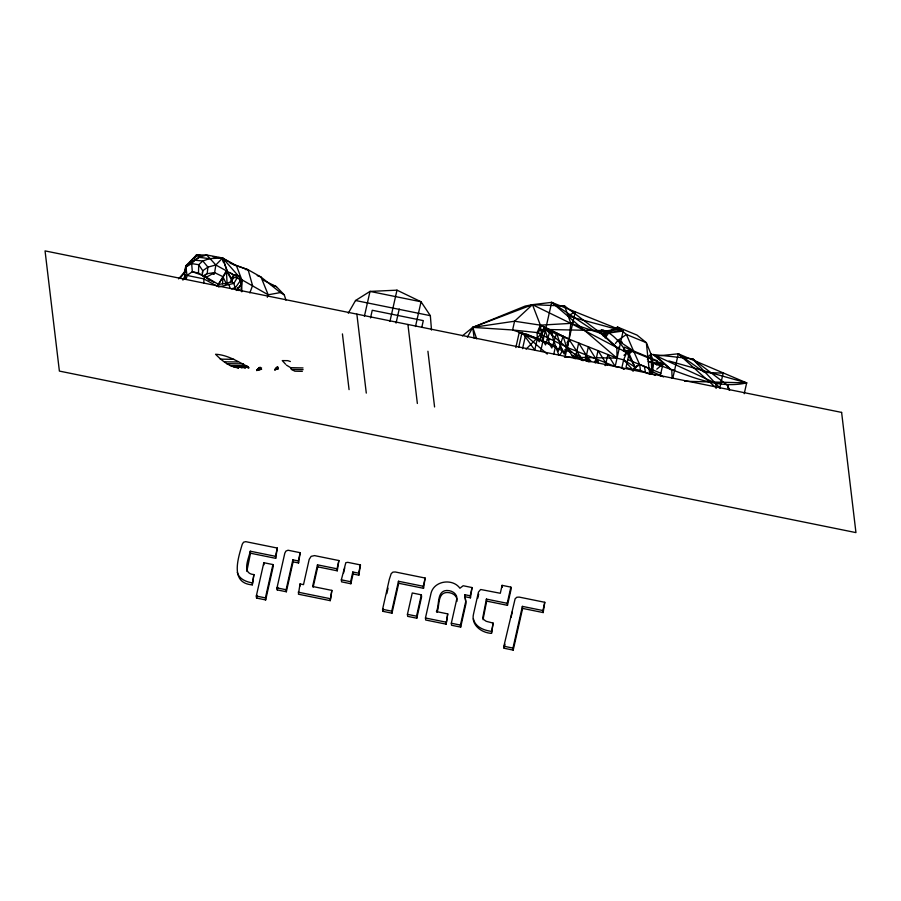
<?xml version="1.0" encoding="UTF-8"?>
<svg xmlns="http://www.w3.org/2000/svg" width="901" height="901" viewBox="0 0 901 901"><rect width="100%" height="100%" fill="white"/><g stroke="black" fill="none" stroke-linecap="round" stroke-linejoin="round"><path stroke-width="1.35" d="M241.783 291.834L241.817 279.828L236.49 265.818L222.615 258.001L206.712 254.972L196.531 254.994L185.843 265.829L184.176 273.183M235.544 289.514L233.9 283.376L231.489 281.664L226.838 283.274L218.493 284.389L204.257 276.01L192.33 271.685L187.036 275.436L186.27 279.22M483.015 619.64L486.664 601.113L486.416 599.086L507.218 603.31L507.466 605.326L486.664 601.113M614.291 329.102L617.613 327.086L637.018 335.093L646.366 342.707L650.984 354.093L651.885 373.994L655.342 375.424M203.727 282.993L204.257 276.01L204.764 276.731L198.479 273.082L192.33 271.685L191.654 263.576L194.774 260.198L199.211 257.337L206.712 254.972L215.846 264.984L236.13 276.292M198.479 273.082L198.716 264.725L202.815 260.975L209.46 258.643L222.615 258.001L227.041 270.638L225.723 273.465M246.806 571.38L250.512 553.225L250.264 551.209L275.458 556.311L275.706 558.338L250.512 553.225M222.581 283.792L222.964 276.855L226.388 270.537L231.726 278.555M656.446 364.68L657.325 360.783L624.224 347.122L623.346 351.018L629.867 350.23L629.675 353.631L624.472 351.48M647.447 359.544L648.033 356.942L650.984 354.093L653.067 363.294L652.301 374.242M240.972 290.922L241.817 279.828L222.615 258.001L218.515 257.528M467.382 337.132L472.743 327.39L514.572 321.229L540.375 325.148L544.035 326.849L549.858 344.666L551.851 348.011L556.672 333.077L562.213 350.737L564.274 354.116L569.094 339.181L570.817 323.38L564.623 306.002L532.468 304.673L525.182 306.07L472.743 327.39L462.371 335.882M605.157 337.931L608.896 332.694L617.613 327.086L626.409 334.474L646.366 342.707L648.99 368.351L651.885 373.994L653.067 363.294L648.112 361.245M202.308 274.794L202.759 270.75L198.716 264.725L191.654 263.576L185.876 267.056L184.604 274.05L185.369 279.175M595.73 360.715L595.989 358.992L597.633 360.862L595.73 360.715L597.915 361.628L597.487 360.445M223.088 261.898L222.615 258.001L215.846 264.984L214.629 272.643L206.509 277.136L209.032 280.222M202.32 273.183L202.759 270.75L207.906 267.113L215.846 264.984M218.335 285.2L218.493 284.389L218.583 286.957L233.9 283.376L237.267 277.643L236.242 274.805L233.348 275.683L230.284 282.34M652.02 374.388L652.561 371.786L663.598 376.933M240.916 283.792L241.817 279.828L239.542 278.409M250.264 551.209C248.867 558.372 241.13 573.61 253.913 574.579L252.291 584.862C229.564 583.229 238.258 557.787 242.268 544.204L243.563 542.199L245.759 541.659L277.317 548.056L275.706 558.338M252.291 584.862L253.913 574.579M256.312 596.045L263.824 562.708L272.935 564.555L273.183 566.583L265.671 599.92L256.548 598.061L256.312 596.045L265.423 597.892L265.671 599.92M256.548 598.061L257.157 595.403M265.423 597.892L272.935 564.555M275.458 556.311L277.317 548.056M293.084 561.864L286.349 591.766L277.238 589.918L276.99 587.891L284.817 553.169L285.899 551.119L288.038 550.229L300.191 552.696L298.569 562.967L293.084 561.864L292.848 559.836L298.332 560.951L298.569 562.967M277.238 589.918L277.835 587.238M286.349 591.766L286.113 589.738L292.848 559.836M298.332 560.951L300.191 552.696M317.49 564.837L312.613 586.483L331.861 590.392L330.239 600.663L298.422 594.21L300.033 583.938L303.502 584.636L309.201 559.341L311.149 556.345L314.539 555.602L338.889 560.546L337.267 570.817L317.738 566.853L317.49 564.837L337.03 568.801L337.267 570.817M364.421 316.183L370.007 291.417L396.981 290.167L421.06 301.779L430.351 315.677L431.5 330.081M370.525 317.929L372.248 310.259L423.312 320.621L421.871 327.007M313.154 587.159L317.738 566.853M389.953 321.353L396.981 290.167M330.239 600.663L331.861 590.392M337.03 568.801L338.889 560.546M396.057 323.099L399.233 309.009M353.057 574.016L350.861 583.747L341.58 581.855L341.333 579.839L345.826 562.674L347.752 562.337L360.456 564.916L358.835 575.187L353.057 574.016L352.809 572L358.598 573.171L358.835 575.187M343.574 572.991L344.723 567.934M350.861 583.747L350.624 581.719L352.809 572M358.598 573.171L360.456 564.916M415.485 326.534L421.06 301.779L370.007 291.417L355.535 300.506L348.282 313.21M398.715 583.274L391.98 613.176L382.824 611.317L382.576 609.301L389.322 579.354L391.18 573.667L392.892 572.124L395.269 571.977L425.148 578.037L423.526 588.308L398.715 583.274L398.479 581.258L423.29 586.281L423.526 588.308M382.824 611.317L383.432 608.603M386.811 593.624L388.038 588.184M391.98 613.176L391.732 611.16L398.479 581.258M407.432 614.336L412.253 592.971L421.364 594.818L421.6 596.845L416.791 618.21L407.669 616.363L407.432 614.336L416.544 616.183L416.791 618.21M416.544 616.183L421.364 594.818M423.29 586.281L425.148 578.037M464.927 596.699L466.042 603.287L460.681 627.107L451.559 625.26L451.322 623.233L456.694 599.413L456.649 596.338C455.151 592.261 450.77 590.392 446.671 590.47C436.456 591.033 439.654 605.168 436.422 611.588L447.741 613.885L446.119 624.156L425.689 620.012L425.452 617.996L431.083 592.993C434.35 580.604 452.798 578.149 459.915 588.24L463.17 585.74L472.068 587.553L470.457 597.825L464.927 596.699L464.679 594.683L470.209 595.798L470.457 597.825M436.962 612.286C439.823 606.08 437.188 592.914 446.907 592.498C451.018 592.419 455.388 594.277 456.897 598.354L456.931 601.44M446.119 624.156L447.741 613.885M515.834 347.572L519.19 332.649L521.116 332.413M518.717 347.223L522.084 332.3M522.546 348.664L525.801 334.248M460.681 627.107L460.434 625.091L465.806 601.26L464.679 594.683M470.209 595.798L472.068 587.553M477.778 598.208L478.701 594.119M537.582 337.548L534.766 350.05L522.873 333.404M538.685 332.672L540.375 325.148L532.468 304.673L472.743 327.39L474.117 338.145M540.679 351.176L551.671 302.364L623.154 331.027L615.169 366.47L621.859 367.732L623.92 369.241L621.859 367.732L623.638 359.848L626.724 352.415C620.305 343.011 612.917 332.852 601.406 329.687L600.528 333.55M486.416 599.086L482.778 617.613L483.905 619.719L486.213 621.307L493.106 623.087L491.484 633.358C481.483 632.896 470.772 624.945 473.543 613.908L478.465 592.092L480.638 589.491L500.303 593.275L502.094 585.346L510.867 587.125L511.115 589.153L507.466 605.326M491.484 633.358L493.106 623.087M553.743 354.273L555.579 346.13L525.947 333.888M507.218 603.31L510.867 587.125M565.13 356.807L575.21 312.061L568.08 315.71M590.268 361.605L578.69 342.988L575.131 358.801L571.617 355.05L567.315 347.527L569.195 339.226M522.614 608.4L513.21 650.105L504.098 648.258L503.862 646.231L515.124 598.793L516.825 597.25L519.167 597.093L544.778 602.296L543.168 612.567L522.614 608.4L522.377 606.373L542.92 610.54L543.168 612.567M504.098 648.258L505.01 644.215M511.081 617.286L512.297 611.892M513.21 650.105L512.973 648.089L522.377 606.373M585.29 360.468L588.364 346.806L598.613 363.249M595.257 362.957L598.039 350.635L607.263 365.277M542.92 610.54L544.778 602.296M605.427 336.974L606.587 331.827L613.187 329.777L599.717 332.12L603.039 330.521L606.621 330.802M605.123 365.569L605.731 362.855M605.393 365.513L607.871 354.532L615.169 366.47L567.315 347.527M660.253 375.965L662.967 363.903L629.867 350.23L626.037 367.236L633.257 370.221L634.901 366.977L639.631 364.488L648.99 368.351L651.322 374.152L648.99 368.351L649.812 374.298L640.465 370.435L633.617 368.779L633.031 371.381M651.964 374.422L652.561 371.786L651.885 373.994M672.799 378.183L678.295 353.8L746.67 382.891L744.226 393.726M719.967 387.295L723.154 373.149L705.528 372.473M267.315 297.285L268.205 294.796L260.975 277.012L248.113 269.737L233.832 264.781M249.847 292.915L252.55 285.572L248.113 269.737L230.149 263.227M195.618 257.348L196.531 254.994L200.675 255.479M182.914 280.155L185.279 275.154M231.489 281.664L233.449 277.643L233.348 275.683M218.076 285.009L227.041 270.638L222.603 258.396L236.49 265.818M559.983 354.994L562.787 350.129M566.988 342.83L569.094 339.181L617.039 358.159L623.638 359.848L634.901 366.977L628.977 353.338L633.527 350.962L626.409 334.474L617.883 340.432L615.349 343.563M194.639 258.249L196.531 254.994L199.279 255.355M217.963 284.998L222.964 276.855L226.59 284.378M183.872 279.22L185.426 277.035M276.438 367.574L274.794 369.759L278.319 368.858M231.366 280.357L233.449 277.643L237.267 277.643L240.578 280.357L241.445 284.209L236.569 290.077M180.211 278.105L185.223 271.719M589.637 361.774L587.97 361.076L588.387 359.702L587.475 357.134L585.47 359.386M258.542 368.25L256.796 370.457L261.628 369.252M236.366 290.505L241.445 284.209L239.193 276.19L236.242 274.805M277.317 366.651L274.794 369.759L278.195 368.633M259.443 367.349L256.796 370.457L261.436 368.971M603.141 335.859L606.587 331.827M178.544 278.882L184.885 271.595M209.46 258.643L199.211 257.337L196.531 254.994L185.876 267.056L187.036 275.436L203.817 278.871L217.344 286.281M526.06 349.216L545.567 329.473L623.154 331.027L569.432 316.454M593.466 330.419L551.671 302.364L532.468 304.673L514.572 321.229L512.601 329.969L472.743 327.39L476.674 338.866M259.308 368.16L256.796 370.457L260.457 368.824M602.949 333.573L605.652 331.118L603.039 330.521L599.863 332.176L602.769 331.579M277.902 366.966L274.794 369.759L278.274 367.788M225.385 284.547L226.838 283.274L229.181 284.998L230.014 288.23M260.479 367.281L256.796 370.457L261.549 367.856M623.965 355.309L629.867 350.23M656.795 369.185L662.967 363.903L650.049 362.044M204.054 276.145L207.196 273.645L214.629 272.643L223.471 276.934M185.843 265.829L199.211 257.337M633.617 368.779L639.642 364.488L633.527 350.962L617.883 340.432L622.264 342.234M633.583 368.779L639.642 364.488L640.465 370.435M188.579 264.275L194.774 260.198L202.815 260.975L207.906 267.113L207.196 273.645L202.759 276.19M600.843 331.94L603.039 330.521M587.97 361.076L588.837 360.558L591.135 361.504M539.237 330.228L545.567 329.473L569.094 339.181L544.035 326.849L539.215 341.794L537.255 338.461L537.142 332.582L540.375 325.148L570.817 323.38L572.901 322.31M231.613 288.861L235.578 287.475L240.578 280.357L239.193 276.19M588.803 361.425L589.986 361.031M285.944 300.134L284.299 294.92L280.38 292.566L268.205 294.796L239.441 278.398M623.154 331.027L602.532 333.899L570.817 323.38L532.468 304.673M619.516 347.178L616.858 347.549L570.817 323.38M594.514 361.29L597.172 360.918M656.378 364.657L662.899 363.869M668.925 360.974L746.67 382.891C714.369 390.189 683.285 372.473 653.067 363.294M655.196 356.188L678.295 353.8L704.469 372.462M674.658 369.951L671.808 370.243L653.225 354.532L650.691 354.634M233.9 366.955L248.203 366.853L248.789 367.833L244.486 366.876L245.342 367.856L237.616 366.932L238.472 367.912C229.248 366.786 221.815 360.614 215.564 354.273C227.379 354.769 237.943 361.65 248.203 366.853M561.897 306.013L564.623 306.002L599.739 332.435L616.858 347.549L626.724 352.415L634.901 366.977M220.249 359.161L233.9 359.319M224.833 361.83L237.785 361.965M226.714 363.7L243.507 363.891M230.037 365.569L246.818 365.761M564.409 357.1L617.039 358.159L616.858 347.549L602.532 333.899L599.739 332.435M286.405 365.108L290.663 367.664L303.018 367.946M290.663 367.664L291.44 369.41L303.119 369.669M302.319 371.358L294.852 371.189L291.44 369.41M587.677 361.324L590.437 361.402M684.602 381.258L746.67 382.891M729.573 390.246L727.467 385.2L692.632 358.868L653.225 354.532L715.698 383.207L720.834 383.398M245.365 269.523L248.113 269.737M213.053 256.898L215.789 257.213M218.481 257.855L221.229 258.215M246.93 366.865L248.316 367.045M355.535 300.506L430.351 315.677M341.333 579.839L350.624 581.719M252.055 582.834C245.984 581.809 238.99 578.926 237.312 572.383M276.99 587.891L286.113 589.738M298.175 592.182L329.991 598.636M382.576 609.301L391.732 611.16M425.452 617.996L445.882 622.129M451.322 623.233L460.434 625.091M491.236 631.331C483.86 630.34 475.03 626.95 473.408 618.773M503.862 646.231L512.973 648.089M540.51 337.312L543.145 338.033M547.087 339.103L549.723 339.823M290.37 361.526L287.791 360.648L282.272 360.603L285.583 364.207M271.145 284.784L276.393 286.642L284.299 294.92M519.19 332.649L555.568 346.153L558.811 354.96M257.236 275.627L260.975 277.012L280.38 292.566M246.21 366.865L248.789 367.833M242.763 366.887L245.342 367.856M239.328 366.921L241.907 367.89M235.893 366.944L238.472 367.912M571.617 355.05L588.657 361.797M559.465 347.741L562.055 348.788M564.657 349.847L571.144 352.494M575.029 354.07L580.221 356.188M585.413 358.305L590.594 360.411M627.76 359.589L660.861 373.262M263.036 280.087L276.393 286.642M569.094 339.181L540.375 325.148L541.501 334.699L543.585 341.569L545.533 344.903L550.353 329.969L556.108 347.741L558.282 351.176L563.102 336.231L566.56 347.031L537.142 332.582L512.601 329.969L537.255 338.461L564.938 352.077M624.37 350.996L626.724 352.415M229.946 272.676L234.699 275.537M205.901 277.44L213.819 282.385M552.459 334.102L545.567 329.473L581.427 360.085M585.38 356.222L588.736 358.474M551.671 302.364L617.039 358.159M523.132 333.201L547.256 354.093M236.986 288.872L238.934 290.584M678.295 353.8L714.628 386.585M656.243 356.075L671.808 370.243L672.09 378.262M697.543 363.824L692.632 358.868L720.169 388.308M583.037 360.76L569.117 339.564M623.638 359.848L633.257 370.221M595.651 359.69L596.822 361.166M237.819 287.723L239.351 290.009M232.165 281.022L226.388 270.537L227.052 282.88M588.387 359.702L588.837 360.558M184.187 273.194L185.279 275.65M729.438 390.324L727.467 385.2L727.952 387.971M587.722 360.558L586.528 355.388M644.328 366.425L645.499 372.316M650.984 354.093L651.682 357.967M502.094 585.346L502.33 587.373M427.919 351.244L434.575 406.959M407.928 324.473L417.354 403.468M356.864 314.122L366.29 393.106M342.425 333.911L349.07 389.626M300.033 583.938L300.281 585.954M263.824 562.708L264.061 564.736M715.698 383.207L716.104 388.455M841.613 412.41L45.05 250.895L59.387 371.088L855.95 532.604L841.613 412.41M214.145 273.949L212.805 273.544L214.145 273.949"/></g></svg>
